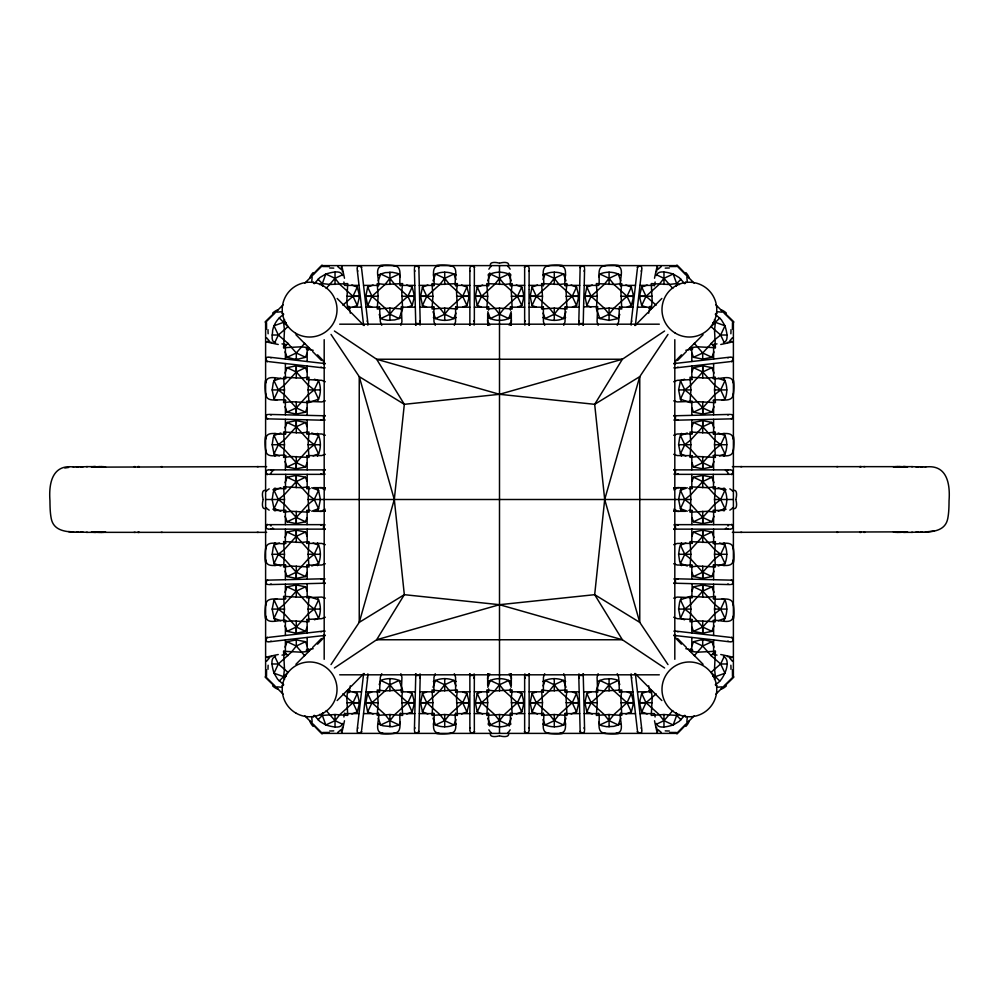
<?xml version="1.0" encoding="UTF-8"?>
<svg xmlns="http://www.w3.org/2000/svg" width="999" height="999" viewBox="0 0 999 999"><rect width="100%" height="100%" fill="white"/><g stroke="black" fill="none" stroke-linecap="round" stroke-linejoin="round"><path stroke-width="1.5" d="M283.067 694.118L265.609 676.66L265.609 322.34L283.067 304.882M284.478 609.078L283.579 621.765L291.383 620.879L308.991 621.765L308.092 609.078L308.991 596.378L301.186 597.277L283.579 596.378L284.478 609.078L272.178 609.078L274.013 599.862L276.748 598.863M284.478 554.283L283.579 566.97L291.383 566.083L308.991 566.97L308.092 554.283L308.991 541.595L301.186 542.482L283.579 541.595L284.478 554.283L272.178 554.283L273.214 547.302L275.025 542.932M284.478 499.5L283.579 512.187L291.383 511.301L308.991 512.187L308.092 499.5L308.991 486.813L301.186 487.699L283.579 486.813L284.478 499.5L272.178 499.5L273.214 492.519L275.025 488.149M284.478 444.717L283.579 457.405L291.383 456.518L308.991 457.405L308.092 444.717L308.991 432.03L301.186 432.917L283.579 432.03L284.478 444.717L272.178 444.717L273.214 437.724L275.025 433.366M284.478 389.922L283.579 402.622L291.383 401.723L308.991 402.622L308.092 389.922L308.991 377.235L301.186 378.122L283.579 377.235L284.478 389.922L272.178 389.922L273.214 382.942L275.025 378.571M282.879 684.015L277.66 679.283L274.013 673.214L278.334 663.985L291.396 652.172L296.291 646.016L296.303 639.872L305.519 641.708L307.005 645.816M319.605 284.578L322.34 283.579L330.145 284.478L347.714 283.579L346.828 301.186L347.714 308.991L349.887 311.164M349.887 687.836L347.714 690.009L346.828 697.814L347.714 715.421L335.027 714.522L322.34 715.421L319.605 714.422M378.122 296.278L377.235 283.579L385.04 284.478L402.622 283.579L401.723 291.383L402.622 308.991L389.922 308.092L377.235 308.991L378.122 296.278L365.821 296.278L367.657 305.519L371.765 307.005M378.122 702.722L377.235 690.009L385.04 690.908L402.622 690.009L401.723 697.814L402.622 715.421L389.922 714.522L377.235 715.421L378.122 702.722L365.821 702.722L367.657 711.95L373.139 713.935M432.904 296.278L432.03 283.579L439.835 284.478L457.405 283.579L456.518 291.383L457.405 308.991L444.717 308.092L432.03 308.991L432.904 296.278L420.604 296.278L422.452 305.519L426.548 307.005M432.904 702.722L432.03 690.009L439.835 690.908L457.405 690.009L456.518 697.814L457.405 715.421L444.717 714.522L432.03 715.421L432.904 702.722L420.604 702.722L422.452 711.95L427.922 713.935M474.288 695.616L474.35 675.998M474.35 323.002L474.35 269.168M474.35 729.832L474.275 695.966M487.699 296.278L486.813 283.579L504.383 284.478L512.187 283.579L511.301 291.383L512.187 308.991L499.5 308.092L486.813 308.991L487.699 296.278L475.399 296.278L477.235 305.519L481.343 307.005M487.699 702.722L486.813 690.009L494.617 690.908L512.187 690.009L511.301 697.814L512.187 715.421L499.5 714.522L486.813 715.421L487.699 702.722L475.399 702.722L477.235 711.95L482.704 713.935M488.611 692.332L488.573 688.835M488.611 285.889L488.598 273.938M499.5 733.241L499.5 727.172M510.427 310.165L510.402 306.768M510.389 713.111L510.402 724.65M524.65 269.168L524.65 323.002M524.65 675.998L524.65 729.832M542.482 296.278L541.595 283.579L559.165 284.478L566.97 283.579L566.083 291.383L566.97 308.991L554.283 308.092L541.595 308.991L542.482 296.278L530.182 296.278L532.017 305.519L536.126 307.005M542.482 702.722L541.595 690.009L549.4 690.908L566.97 690.009L566.083 697.814L566.97 715.421L554.283 714.522L541.595 715.421L542.482 702.722L530.182 702.722L532.017 711.95L537.487 713.935M597.265 296.278L596.378 283.579L613.96 284.478L621.765 283.579L620.879 291.383L621.765 308.991L609.078 308.092L596.378 308.991L597.265 296.278L584.964 296.278L586.813 305.519L590.909 307.005M597.265 702.722L596.378 690.009L604.195 690.908L621.765 690.009L620.879 697.814L621.765 715.421L609.078 714.522L596.378 715.421L597.265 702.722L584.964 702.722L586.813 711.95L592.282 713.935M649.113 311.164L651.286 308.991L652.172 301.186L651.286 283.579L668.855 284.478L676.66 283.579L679.395 284.578M679.395 714.422L676.66 715.421L663.973 714.522L651.286 715.421L652.172 697.814L651.286 690.009L649.113 687.836M690.908 609.078L690.009 621.765L697.814 620.879L715.421 621.765L714.522 609.078L715.421 596.378L707.617 597.277L690.009 596.378L690.908 609.078L678.608 609.078L680.444 618.281L684.54 619.78M690.908 554.283L690.009 566.97L697.814 566.083L715.421 566.97L714.522 554.283L715.421 541.595L707.617 542.482L690.009 541.595L690.908 554.283L678.608 554.283L679.645 561.276L681.455 565.634M690.908 499.5L690.009 512.187L707.617 511.301L715.421 512.187L714.522 499.5L715.421 486.813L707.617 487.699L690.009 486.813L690.908 499.5L308.092 499.5M690.908 444.717L690.009 457.405L697.814 456.518L715.421 457.405L714.522 444.717L715.421 432.03L707.617 432.917L690.009 432.03L690.908 444.717L678.608 444.717L679.645 437.724L681.455 433.366M690.908 389.922L690.009 402.622L697.814 401.723L715.421 402.622L714.522 389.922L715.421 377.235L707.617 378.122L690.009 377.235L690.908 389.922L678.608 389.922L680.444 380.719L684.54 379.22M691.995 353.184L693.481 357.292L702.697 359.128L702.709 352.984L714.522 339.91L720.666 335.015L724.987 325.786L721.34 319.717L716.121 314.985M715.933 304.882L733.391 322.34L733.391 676.66L715.933 694.118M296.278 456.518L296.278 468.818L287.05 466.983L285.065 461.513M296.278 432.904L296.278 420.604L305.519 422.452L307.005 426.548M296.278 401.735L296.278 414.036L287.05 412.187L285.065 406.718M296.278 378.122L296.278 365.821L305.519 367.657L307.005 371.765M296.278 597.265L296.278 584.964L305.519 586.813L307.005 590.909M296.278 566.096L296.278 578.396L287.05 576.548L285.065 571.078M296.278 542.482L296.278 530.182L305.519 532.017L307.005 536.126M296.278 511.301L296.278 523.601L287.05 521.765L285.065 516.296M296.278 487.699L296.278 475.399L305.519 477.235L307.005 481.343M296.278 620.879L296.278 633.179L287.05 631.343L285.065 625.861M381.768 673.701L380.332 677.285L379.52 692.232M433.803 713.111C435.726 718.693 429.37 732.729 439.048 733.141M433.853 692.332L433.978 677.285L435.252 673.701M455.581 713.111C453.646 718.568 459.927 732.729 450.237 733.141M455.631 692.232L455.569 677.285L454.308 673.701M543.419 285.889C545.317 280.207 539.123 266.296 548.763 265.859M543.369 306.668L543.431 321.715L544.692 325.299M565.159 306.768L565.022 321.715L563.748 325.299M565.197 285.889C563.211 280.582 569.705 266.209 559.952 265.859M617.232 325.299L618.668 321.715L619.48 306.768M702.722 487.699L702.722 475.399L711.95 477.235L713.935 482.704M702.722 456.518L702.722 468.818L693.481 466.983L691.995 462.874M702.722 432.904L702.722 420.604L711.95 422.452L713.935 427.922M702.722 401.735L702.722 414.036L693.481 412.187L691.995 408.091M702.722 378.122L702.722 365.821L711.95 367.657L713.935 373.139M702.722 597.265L702.722 584.964L711.95 586.813L713.935 592.282M702.722 566.096L702.722 578.396L693.481 576.548L691.995 572.452M702.722 542.482L702.722 530.182L711.95 532.017L713.935 537.487M702.722 511.301L702.722 523.601L693.481 521.765L691.995 517.657M702.722 620.879L702.722 633.179L693.481 631.343L691.995 627.235M414.41 729.832L415.746 675.998M420.217 675.998L418.893 729.832M578.783 323.002L580.107 269.168M584.59 269.168L584.215 285.389L598.651 285.389C600.724 279.708 595.416 266.159 604.919 265.859M488.586 682.404L488.598 680.756M510.402 318.244L510.414 316.596M619.492 307.18L632.941 307.18M394.081 733.141C403.658 732.754 398.301 718.993 400.337 713.199M469.867 269.168L469.867 323.002M469.867 675.998L469.867 729.832M529.133 323.002L529.07 303.384M529.133 729.832L529.133 675.998M584.215 285.427L583.678 303.034M583.678 306.818L597.677 306.668M435.252 325.299L433.978 321.715L433.853 306.668M450.237 265.859C459.977 266.196 453.534 280.582 455.581 285.889M548.763 733.141C539.06 732.791 545.442 718.618 543.419 713.111M565.159 692.232L565.022 677.285L563.748 673.701M488.598 725.062L488.611 713.111M510.402 273.938L510.389 285.889M488.573 310.165L488.611 306.668M510.402 692.232L510.427 688.835M455.669 691.87L469.842 691.82M357.105 730.706C356.318 733.716 361.875 733.503 361.538 730.706M529.07 289.186L529.133 269.168M641.895 268.294C642.095 265.185 637.762 265.422 637.462 268.294M367.919 675.112L367.844 673.85M631.081 323.888L631.156 325.15M529.045 289.897L529.058 303.034M583.254 323.002L583.678 303.384M378.534 713.111C380.169 718.718 373.201 732.629 382.879 733.141M401.336 692.232L401.935 677.285L400.849 673.701M597.614 307.13L597.065 321.715L598.151 325.299M620.466 285.889C619.043 280.244 625.699 266.483 616.121 265.859M275.562 342.52C270.18 342.207 272.727 333.903 272.64 330.307C273.876 324.113 277.635 318.506 282.879 314.985M286.189 676.373L283.591 676.673L274.013 673.214C272.789 668.743 269.28 657.916 275.562 656.48M314.46 379.22L318.556 380.719C321.291 387.275 320.904 395.017 317.545 401.273M317.545 433.366C321.303 440.322 321.303 449.1 317.545 456.068M317.545 542.932C321.303 549.9 321.303 558.678 317.545 565.634M317.545 597.727C320.904 603.983 321.291 611.725 318.556 618.281L314.46 619.78M400.337 285.801C398.251 280.032 403.683 266.221 394.081 265.859M414.423 268.294C413.823 265.359 419.33 265.409 418.831 268.294M420.204 323.888L420.017 325.15M578.796 675.112L578.983 673.85M584.577 730.706C584.602 733.753 580.232 733.641 580.169 730.706M598.663 713.199C600.811 718.893 595.304 732.791 604.919 733.141M678.608 554.283L679.645 547.302L681.455 542.932M678.608 609.078L679.645 602.085L681.455 597.727M712.811 322.627L715.409 322.327L724.987 325.786C726.223 330.269 729.707 341.059 723.438 342.52M723.975 378.571C727.334 384.84 727.722 392.57 724.987 399.138L722.252 400.137M723.975 433.366C727.734 440.322 727.734 449.1 723.975 456.068M723.975 488.149C727.734 495.117 727.734 503.883 723.975 510.851M723.975 542.932C727.734 549.9 727.734 558.678 723.975 565.634M722.252 598.863L724.987 599.862C727.722 606.43 727.334 614.16 723.975 620.429M723.438 656.48C732.354 660.189 723.513 680.769 716.121 684.015M379.52 306.768L380.332 321.715L381.768 325.299M619.48 692.232L618.668 677.285L617.232 673.701M474.313 323.888L474.1 325.15M474.313 730.706C474.225 733.716 470.054 733.703 469.905 730.706M524.687 268.294C524.138 265.384 529.645 265.384 529.095 268.294M524.687 675.112L524.9 673.85M469.905 268.294C469.355 265.384 474.862 265.384 474.313 268.294M469.905 675.112L470.117 673.85M529.095 323.888L528.883 325.15M529.095 730.706C528.933 733.716 524.775 733.703 524.687 730.706M401.386 691.87L415.322 691.82M265.859 548.763C266.446 539.248 279.932 545.079 285.889 543.419M265.859 604.919C266.246 595.329 280.032 600.749 285.801 598.663M733.141 394.081C732.791 403.683 718.768 398.289 713.199 400.337M733.141 450.237C732.579 459.777 718.843 453.908 713.111 455.581M265.859 382.879C266.433 373.264 280.12 380.02 285.889 378.534M265.859 439.048C266.271 429.383 280.269 435.676 285.889 433.803M733.141 559.952C732.791 569.692 718.418 563.186 713.111 565.197M733.141 616.121C732.492 625.661 718.843 619.155 713.111 620.466M344.618 713.199L343.868 716.995M654.382 285.801L655.132 282.005M357.167 729.832L363.349 675.998M367.857 675.998L361.675 729.832M631.143 323.002L637.325 269.168M641.833 269.168L635.651 323.002M415.796 675.112L416.046 673.85M418.831 730.706C418.831 733.641 414.373 733.741 414.423 730.706M580.169 268.294C579.67 265.409 585.177 265.359 584.577 268.294M583.204 323.888L582.954 325.15M307.992 350.449L308.978 347.714L301.186 346.828L283.591 347.727L284.478 330.132L283.591 322.327L284.578 319.593M342.52 723.438C341.146 729.732 330.319 726.211 325.811 724.987L322.34 715.421L322.627 712.811M676.373 286.189L676.66 283.579L673.189 274.013C668.731 272.789 657.904 269.28 656.48 275.562M691.008 648.551L690.022 651.286L697.814 652.172L715.409 651.273L714.522 668.868L715.409 676.673L714.422 679.407M488.861 269.168L490.671 266.483M510.139 323.002L509.178 325.174M488.861 675.998L489.822 673.826M510.139 729.832L508.329 732.517M363.486 675.112L363.848 673.85M635.514 323.888L635.152 325.15M350.299 685.826L348.776 692.806M648.701 313.174L650.224 306.193M367.844 325.15L367.919 323.888M631.156 673.85L631.081 675.112M349.051 691.87L361.501 691.82M266.558 661.276L269.181 658.204M732.442 337.724L729.819 340.796M311.8 717.819L312.125 721.827M687.2 281.181L686.875 277.173M353.184 307.005L357.292 305.519L359.016 298.664L359.016 293.906L357.292 287.05L351.823 285.065M373.139 285.065L367.657 287.05L365.821 296.278L371.978 296.291L385.04 308.092L389.922 314.235L399.138 318.556L401.273 317.545M408.091 307.005L412.187 305.519L413.911 298.664L413.911 293.906L412.187 287.05L406.718 285.065M427.922 285.065L422.452 287.05L420.604 296.278L426.76 296.291L439.835 308.092L444.717 314.235L453.921 318.556L456.068 317.545M462.874 307.005L466.983 305.519L468.706 298.664L468.706 293.906L466.983 287.05L461.513 285.065M482.704 285.065L477.235 287.05L475.399 296.278L481.543 296.291L494.617 308.092L499.5 314.235L508.716 318.556L510.851 317.545M351.823 713.935L357.292 711.95L359.016 705.094L359.016 700.336L357.292 693.481L353.184 691.995M371.765 691.995L367.657 693.481L365.821 702.722L371.978 702.722L385.04 714.522L389.922 720.666L399.138 724.987L400.137 722.252M517.657 307.005L521.765 305.519L523.488 298.664L523.488 293.906L521.765 287.05L516.296 285.065M537.487 285.065L532.017 287.05L530.182 296.278L536.326 296.291L549.4 308.092L554.283 314.235L563.498 318.556L565.634 317.545M406.718 713.935L412.187 711.95L413.911 705.094L413.911 700.336L412.187 693.481L408.091 691.995M426.548 691.995L422.452 693.481L420.604 702.722L426.76 702.722L439.835 714.522L444.717 720.666L453.921 724.987L456.068 723.975M572.452 307.005L576.548 305.519L578.271 298.664L578.271 293.906L576.548 287.05L571.078 285.065M592.282 285.065L586.813 287.05L584.964 296.278L591.121 296.291L604.195 308.092L609.078 314.235L618.281 318.556L619.78 314.46M461.513 713.935L466.983 711.95L468.706 705.094L468.706 700.336L466.983 693.481L462.874 691.995M481.343 691.995L477.235 693.481L475.399 702.722L481.543 702.722L494.617 714.522L499.5 720.666L508.716 724.987L510.851 723.975M627.235 307.005L631.343 305.519L633.066 298.664L633.066 293.906L631.343 287.05L625.861 285.065M647.177 285.065L641.708 287.05L639.984 293.906L639.984 298.664L641.708 305.519L645.816 307.005M516.296 713.935L521.765 711.95L523.488 705.094L523.488 700.336L521.765 693.481L517.657 691.995M536.126 691.995L532.017 693.481L530.182 702.722L536.326 702.722L549.4 714.522L554.283 720.666L563.498 724.987L565.634 723.975M571.078 713.935L576.548 711.95L578.271 705.094L578.271 700.336L576.548 693.481L572.452 691.995M590.909 691.995L586.813 693.481L584.964 702.722L591.121 702.722L604.195 714.522L609.078 720.666L618.281 724.987L620.429 723.975M625.861 713.935L631.343 711.95L633.066 705.094L633.066 700.336L631.343 693.481L627.235 691.995M645.816 691.995L641.708 693.481L639.984 700.336L639.984 705.094L641.708 711.95L647.177 713.935M285.065 373.139L287.05 367.657L296.278 365.821L296.291 371.978L308.092 385.04L314.235 389.922L318.556 399.138L310.352 402.122M285.09 351.835L287.075 357.305L293.931 359.016L298.664 359.016L305.519 357.292L307.005 353.184M285.065 427.922L287.05 422.452L296.278 420.604L296.291 426.76L308.092 439.835L314.235 444.717L318.556 453.921L313.087 455.919M280.844 378.234L274.013 380.719L278.334 389.922L284.478 394.805L296.278 407.879L296.278 414.036L305.519 412.187L307.005 408.091M285.065 482.704L287.05 477.235L296.278 475.399L296.291 481.543L308.092 494.617L314.235 499.5L318.556 508.716L317.545 510.851M280.844 433.017L274.013 435.502L278.334 444.717L284.478 449.6L296.278 462.674L296.278 468.818L305.519 466.983L307.005 462.874M285.065 537.487L287.05 532.017L296.278 530.182L296.291 536.326L308.092 549.4L314.235 554.283L318.556 563.498L311.725 565.983M280.844 487.799L274.013 490.284L278.334 499.5L284.478 504.383L296.278 517.457L296.278 523.601L305.519 521.765L307.005 517.657M285.065 592.282L287.05 586.813L296.278 584.964L296.291 591.121L308.092 604.195L314.235 609.078L318.556 618.281M279.483 543.081L274.013 545.079L278.334 554.283L284.478 559.165L296.278 572.24L296.278 578.396L305.519 576.548L307.005 572.452M274.013 599.862L278.334 609.078L284.478 613.96L296.278 627.022L296.278 633.179L305.519 631.343L307.005 627.235M691.995 371.765L693.481 367.657L702.722 365.821L702.722 371.978L714.522 385.04L720.666 389.922L724.987 399.138M691.995 426.548L693.481 422.452L702.722 420.604L702.722 426.76L714.522 439.835L720.666 444.717L724.987 453.921L719.517 455.919M680.444 380.719L684.765 389.922L690.908 394.805L702.709 407.879L702.722 414.036L711.95 412.187L713.935 406.718M691.995 481.343L693.481 477.235L702.722 475.399L702.722 481.543L714.522 494.617L720.666 499.5L724.987 508.716L718.156 511.201M687.275 433.017L680.444 435.502L684.765 444.717L690.908 449.6L702.709 462.674L702.722 468.818L711.95 466.983L713.935 461.513M691.995 536.126L693.481 532.017L702.722 530.182L702.722 536.326L714.522 549.4L720.666 554.283L724.987 563.498L718.156 565.983M681.455 488.149L680.444 490.284L684.765 499.5L690.908 504.383L702.709 517.457L702.722 523.601L711.95 521.765L713.935 516.296M691.995 590.909L693.481 586.813L702.722 584.964L702.722 591.121L714.522 604.195L720.666 609.078L724.987 618.281L718.156 620.766M685.913 543.081L680.444 545.079L684.765 554.283L690.908 559.165L702.709 572.24L702.722 578.396L711.95 576.548L713.935 571.078M691.995 645.816L693.481 641.708L700.336 639.984L705.069 639.984L711.925 641.695L713.91 647.165M688.648 596.878L680.444 599.862L684.765 609.078L690.908 613.96L702.709 627.022L702.722 633.179L711.95 631.343L713.935 625.861M322.627 286.189L322.34 283.579L325.811 274.013C330.269 272.789 341.096 269.28 342.52 275.562M378.234 280.844L380.719 274.013L385.239 272.64L392.282 272.29L396.915 273.214L399.138 274.013L400.137 276.748M402.122 310.352L399.138 318.556L394.617 319.93L387.575 320.279L382.942 319.355L380.719 318.556L379.22 314.46M285.09 647.165L287.075 641.695L296.303 639.872M433.017 280.844L435.502 274.013C442.07 271.278 449.8 271.666 456.068 275.025M455.919 313.087L453.921 318.556C447.365 321.291 439.622 320.904 433.366 317.545M487.799 280.844L490.284 274.013C496.853 271.278 504.582 271.666 510.851 275.025M511.201 311.725L508.716 318.556C502.147 321.291 494.418 320.904 488.149 317.545M379.22 684.54L380.719 680.444C387.275 677.709 395.017 678.096 401.273 681.455M543.081 279.483L545.079 274.013C551.635 271.278 559.378 271.666 565.634 275.025M565.983 311.725L563.498 318.556C556.93 321.291 549.2 320.904 542.932 317.545M433.017 687.275L435.502 680.444C442.07 677.709 449.8 678.096 456.068 681.455M598.863 276.748L599.862 274.013C606.43 271.278 614.16 271.666 620.429 275.025M455.919 719.517L453.921 724.987C447.365 727.722 439.622 727.334 433.366 723.975M487.799 687.275L490.284 680.444C496.853 677.709 504.582 678.096 510.851 681.455M511.201 718.156L508.716 724.987C502.147 727.722 494.418 727.334 488.149 723.975M543.081 685.913L545.079 680.444C551.635 677.709 559.378 678.096 565.634 681.455M565.983 718.156L563.498 724.987C556.93 727.722 549.2 727.334 542.932 723.975M702.697 359.128L711.925 357.305L713.91 351.835M596.878 688.648L599.862 680.444L604.383 679.07L611.425 678.721L616.058 679.645L618.281 680.444L619.78 684.54M620.766 718.156L618.281 724.987L613.761 726.36L606.718 726.71L602.085 725.786L599.862 724.987L598.863 722.252M676.373 712.811L676.66 715.421L673.189 724.987C668.706 726.223 657.929 729.695 656.48 723.438M304.882 715.933L322.34 733.391L322.59 732.791M676.41 266.209L676.66 265.622L694.118 283.067M342.869 305.132L352.984 296.291L357.292 287.05M367.657 305.519L371.978 296.291L385.04 284.478L389.922 278.334L399.138 274.013M380.719 318.556L389.922 314.235L394.805 308.092L407.879 296.291L412.187 287.05M422.452 305.519L426.76 296.291L439.835 284.478L444.717 278.334L453.921 274.013L455.919 279.483M433.017 311.725L435.502 318.556L444.717 314.235L449.6 308.092L462.674 296.291L466.983 287.05M477.235 305.519L481.543 296.291L494.617 284.478L499.5 278.334L508.716 274.013L511.201 280.844M487.799 311.725L490.284 318.556L499.5 314.235L504.383 308.092L517.457 296.291L521.765 287.05M532.017 305.519L536.326 296.291L549.4 284.478L554.283 278.334L563.498 274.013L565.983 280.844M314.985 716.121L319.742 721.353L325.811 724.987L335.027 720.666L339.91 714.522L352.984 702.722L357.292 693.481M367.657 711.95L371.978 702.722L385.04 690.908L389.922 684.765L399.138 680.444L402.122 688.648M543.081 313.087L545.079 318.556L554.283 314.235L559.165 308.092L572.24 296.291L576.548 287.05M586.813 305.519L591.121 296.291L604.195 284.478L609.078 278.334L618.281 274.013L620.766 280.844M378.571 723.975L380.719 724.987L389.922 720.666L394.805 714.522L407.879 702.722L412.187 693.481M422.452 711.95L426.76 702.722L439.835 690.908L444.717 684.765L453.921 680.444L455.919 685.913M597.727 317.545L599.862 318.556L609.078 314.235L613.96 308.092L627.022 296.291L631.343 287.05M641.708 305.519L646.016 296.291L659.09 284.478L663.973 278.334L673.189 274.013L679.258 277.647L684.015 282.879M433.017 718.156L435.502 724.987L444.717 720.666L449.6 714.522L462.674 702.722L466.983 693.481M477.235 711.95L481.543 702.722L494.617 690.908L499.5 684.765L508.716 680.444L511.201 687.275M487.799 718.156L490.284 724.987L499.5 720.666L504.383 714.522L517.457 702.722L521.765 693.481M532.017 711.95L536.326 702.722L549.4 690.908L554.283 684.765L563.498 680.444L565.983 687.275M543.081 719.517L545.079 724.987L554.283 720.666L559.165 714.522L572.24 702.722L576.548 693.481M586.813 711.95L591.121 702.722L604.195 690.908L609.078 684.765L618.281 680.444M599.862 724.987L609.078 720.666L613.96 714.522L627.022 702.722L631.343 693.481M641.708 711.95L646.016 702.722L656.131 693.868M274.625 342.919L278.334 335.015L287.937 326.673L279.233 317.982M276.748 400.137L274.013 399.138L278.334 389.922L284.478 385.04L296.278 371.978L305.519 367.657M266.483 490.671L269.168 488.861M318.556 380.719L314.235 389.922L308.092 394.805L296.291 407.879L287.05 412.187M680.444 618.281L684.765 609.078L690.908 604.195L702.709 591.121L711.95 586.813M732.517 508.329L729.832 510.139M724.987 599.862L720.666 609.078L714.522 613.96L702.722 627.022L693.481 631.343M719.767 681.018L711.063 672.327L720.666 663.985L724.375 656.081M340.796 729.819L337.724 732.442M658.204 269.181L661.276 266.558M728.621 524.887L727.984 526.048M312.125 277.173L311.8 281.181M686.875 721.827L687.2 717.819M331.019 664.585L359.24 622.365L394.305 499.5L404.32 404.32L376.635 359.24L334.415 331.019M667.981 334.415L639.76 376.635L604.695 499.5L594.68 594.68L622.365 639.76L664.585 667.981M314.985 282.879L319.742 277.647L325.811 274.013L335.027 278.334L339.91 284.478L352.984 296.278L357.292 305.519M684.015 716.121L679.258 721.353L673.189 724.987L663.973 720.666L659.09 714.522L646.016 702.722L641.708 693.481M287.075 357.305L296.291 352.984L304.633 343.369L311.151 349.9M305.519 422.452L296.291 426.76L284.478 439.835L278.334 444.717L274.013 453.921L275.025 456.068M287.05 466.983L296.278 462.674L308.092 449.6L314.235 444.717L318.556 435.502L311.725 433.017M305.519 477.235L296.291 481.543L284.478 494.617L278.334 499.5L274.013 508.716L275.025 510.851M287.05 521.765L296.278 517.457L308.092 504.383L314.235 499.5L318.556 490.284L317.545 488.149M305.519 532.017L296.291 536.326L284.478 549.4L278.334 554.283L274.013 563.498L275.025 565.634M287.05 576.548L296.278 572.24L308.092 559.165L314.235 554.283L318.556 545.079L313.087 543.081M305.519 586.813L296.291 591.121L284.478 604.195L278.334 609.078L274.013 618.281L275.025 620.429M287.05 631.343L296.278 627.022L308.092 613.96L314.235 609.078L318.556 599.862L310.352 596.878M711.95 367.657L702.722 371.978L690.908 385.04L684.765 389.922L680.444 399.138L681.455 401.273M693.481 412.187L702.709 407.879L714.522 394.805L720.666 389.922L724.987 380.719L718.156 378.234M711.95 422.452L702.722 426.76L690.908 439.835L684.765 444.717L680.444 453.921L681.455 456.068M693.481 466.983L702.709 462.674L714.522 449.6L720.666 444.717L724.987 435.502L718.156 433.017M711.95 477.235L702.722 481.543L690.908 494.617L684.765 499.5L680.444 508.716L681.455 510.851M693.481 521.765L702.709 517.457L714.522 504.383L720.666 499.5L724.987 490.284L718.156 487.799M711.95 532.017L702.722 536.326L690.908 549.4L684.765 554.283L680.444 563.498L687.275 565.983M693.481 576.548L702.709 572.24L714.522 559.165L720.666 554.283L724.987 545.079L719.517 543.081M711.925 641.695L702.709 646.016L694.367 655.631L687.849 649.1M325.299 617.232L321.715 618.668L306.768 619.48M673.701 381.768L677.285 380.332L692.232 379.52M325.299 563.748L321.715 565.022L306.768 565.159M673.701 435.252L677.285 433.978L692.332 433.853M325.299 454.308L321.715 455.569L306.768 455.631M673.701 544.692L677.285 543.431L692.332 543.369M323.688 637.799L317.557 644.168M675.312 361.201L681.443 354.832M635.039 325.562L647.939 312.487M363.961 673.438L351.061 686.513M321.403 638.573L312.587 647.502M677.597 360.427L686.413 351.498M651.91 308.491L661.85 298.464M347.09 690.509L337.15 700.536M325.299 400.849L321.715 401.935L306.768 401.336M304.857 655.294L295.904 664.31M703.096 334.69L694.143 343.706M673.701 598.151L677.285 597.065L692.332 597.677M304.882 283.067L322.34 265.609L676.66 265.609M326.186 288.424L335.027 278.334L342.919 274.625M283.604 347.714L287.937 343.369L278.334 335.015L274.013 325.786L283.591 322.327L286.189 322.627M279.233 681.018L287.937 672.327L278.334 663.985L274.625 656.081M311.151 649.1L304.633 655.631L296.291 646.016L287.075 641.695M676.66 283.579L681.006 279.233M317.994 719.767L322.34 715.421M687.849 349.9L694.367 343.369L702.709 352.984L711.925 357.305M719.767 317.982L711.063 326.673L720.666 335.015L724.375 342.919M712.811 676.373L715.409 676.673L724.987 673.214L720.666 663.985L711.063 655.631L715.396 651.286M672.814 710.576L663.973 720.666L656.081 724.375M322.34 733.391L676.66 733.391L694.118 715.933M400.849 325.299L401.935 321.715L401.336 306.768M598.151 673.701L597.065 677.285L597.677 692.332M325.174 509.178L323.002 510.139M673.826 489.822L675.998 488.861M454.308 325.299L455.569 321.715L455.631 306.768M544.692 673.701L543.431 677.285L543.369 692.332M726.46 527.947L725.411 528.821M664.585 331.019L622.365 359.24L499.5 394.305L404.32 404.32L359.24 376.635L331.019 334.415M334.415 667.981L376.635 639.76L499.5 604.695L594.68 594.68L639.76 622.365L667.981 664.585M277.173 312.125L281.181 311.8M721.827 686.875L717.819 687.2M378.571 275.025L380.719 274.013L389.922 278.334L394.805 284.478L407.879 296.278L412.187 305.519M433.366 275.025L435.502 274.013L444.717 278.334L449.6 284.478L462.674 296.278L466.983 305.519M488.149 275.025L490.284 274.013L499.5 278.334L504.383 284.478L517.457 296.278L521.765 305.519M542.932 275.025L545.079 274.013L554.283 278.334L559.165 284.478L572.24 296.278L576.548 305.519M433.366 681.455L435.502 680.444L444.717 684.765L449.6 690.908L462.674 702.709L466.983 711.95M488.149 681.455L490.284 680.444L499.5 684.765L504.383 690.908L517.457 702.709L521.765 711.95M542.932 681.455L545.079 680.444L554.283 684.765L559.165 690.908L572.24 702.709L576.548 711.95M597.727 681.455L599.862 680.444L609.078 684.765L613.96 690.908L627.022 702.709L631.343 711.95M693.481 357.292L702.709 352.984M296.291 646.016L305.519 641.708M673.85 363.848L675.112 363.486M325.15 635.152L323.888 635.514M311.725 511.201L318.556 508.716L320.392 499.5L318.556 490.284L311.725 487.799M673.85 416.046L675.112 415.796M325.15 582.954L323.888 583.204M687.275 487.799L680.444 490.284L678.608 499.5L680.444 508.716L687.275 511.201M347.714 308.991L350.449 307.992M648.551 691.008L651.286 690.009M618.281 318.556L609.078 320.392L599.862 318.556L596.878 310.352M399.138 724.987L392.282 726.71L382.942 725.786L380.719 724.987L378.234 718.156M717.819 311.8L721.827 312.125M281.181 687.2L277.173 686.875M325.15 528.883L323.888 529.095M673.85 470.117L675.112 469.905M325.15 474.1L323.888 474.313M673.85 524.9L675.112 524.687M692.806 348.776L685.826 350.299M306.193 650.224L313.174 648.701M325.15 420.017L323.888 420.204M673.85 578.983L675.112 578.796M73.676 467.02C51.686 463.998 48.726 484.415 49.95 500.649C50.012 506.643 50.087 512.687 51.249 518.593C54.433 534.927 75.1 531.53 87.437 532.342M691.82 349.063L691.82 361.501M911.563 532.342C923.9 531.543 944.567 534.94 947.751 518.593C948.913 512.687 948.988 506.643 949.05 500.649C950.261 484.415 947.327 464.011 925.324 467.02M325.15 367.844L323.888 367.919M673.85 631.156L675.112 631.081M713.199 344.618L716.995 343.868M282.005 655.132L285.801 654.382M91.458 467.145L266.633 466.658M732.367 532.342L907.542 531.855M730.706 361.538C733.566 361.451 733.741 356.506 730.706 357.105M268.294 637.462C265.472 637.424 265.222 642.232 268.294 641.895M289.897 639.36L323.002 635.651M713.111 378.534C718.718 380.169 732.629 373.201 733.141 382.879M692.232 401.336L677.285 401.935L673.701 400.849M306.668 597.677L321.715 597.065L325.299 598.151M285.889 620.466C280.344 618.98 266.446 625.724 265.859 616.121M289.186 639.472L269.168 641.833M64.785 467.994L68.631 467.445M934.215 531.006L925.324 531.98M675.998 363.349L729.832 357.167M729.832 361.675L675.998 367.857M269.168 637.325L323.002 631.143M713.111 433.803C718.693 435.726 732.729 429.37 733.141 439.048M692.232 455.631L677.285 455.569L673.701 454.308M306.668 543.369L321.715 543.431L325.299 544.692M285.889 565.197C280.607 563.161 266.196 569.705 265.859 559.952M306.668 488.611L310.165 488.573M285.889 510.389L273.938 510.402M713.111 488.611L725.062 488.598M692.232 510.402L688.835 510.427M306.668 433.853L321.715 433.978L325.299 435.252M692.232 565.159L677.285 565.022L673.701 563.748M285.889 455.581C280.607 453.521 266.196 459.99 265.859 450.237M713.111 543.419C718.618 545.442 732.791 539.06 733.141 548.763M730.706 418.831C733.628 419.006 733.666 414.023 730.706 414.423M268.294 580.169C265.397 579.907 265.297 584.765 268.294 584.577M382.879 265.859C373.376 266.571 379.795 279.87 378.534 285.889M439.048 265.859C429.408 266.308 435.614 280.17 433.803 285.889M559.952 733.141C569.592 732.679 563.374 718.643 565.197 713.111M616.121 733.141C625.874 732.717 618.731 718.393 620.466 713.111M691.82 401.386L691.82 415.322M900.461 466.983L907.542 467.145M91.458 531.855L98.539 532.017M268.294 469.905C265.359 469.617 265.334 474.413 268.294 474.313M730.706 529.095C733.691 529.095 733.641 524.413 730.706 524.687M730.706 474.313C733.678 474.4 733.641 469.605 730.706 469.905M268.294 524.687C265.347 524.425 265.322 529.108 268.294 529.095M73.327 467.02L87.437 466.658M306.768 379.52L321.715 380.332L325.299 381.768M285.801 400.337C280.332 398.176 266.184 403.733 265.859 394.081M713.199 598.663C718.93 600.786 732.779 595.304 733.141 604.919M692.232 619.48L677.285 618.668L673.701 617.232M268.294 414.423C265.322 414.048 265.372 418.943 268.294 418.831M730.706 584.577C733.703 584.752 733.603 579.895 730.706 580.169M675.998 415.746L729.832 414.41M729.832 418.893L675.998 420.217M269.168 580.107L323.002 578.783M323.002 583.254L285.427 584.215M675.112 367.919L673.85 367.844M323.888 631.081L325.15 631.156M899.824 466.745L893.406 467.02M99.176 532.255L105.594 531.98M691.82 455.669L691.82 469.842M691.82 510.427L691.895 524.625M691.82 565.184L691.82 579.145M99.925 532.305L101.935 532.255M99.001 532.305L101.024 532.255M269.168 469.867L323.002 469.867M323.002 474.35L269.168 474.35M675.998 469.867L729.832 469.867M729.832 474.35L675.998 474.35M269.168 524.65L323.002 524.65M323.002 529.133L269.168 529.133M675.998 524.65L729.832 524.65M729.832 529.133L692.307 529.158M307.13 619.492L307.18 632.941M897.189 466.695L901.285 466.658M97.715 532.342L101.811 532.305M93.244 466.658L95.629 466.633M95.829 466.633L86.438 466.658M895.404 466.658L898.064 466.633M100.936 532.367L103.596 532.342M903.171 532.367L905.756 532.342M273.938 488.598L285.889 488.611M680.756 488.598L682.404 488.586M318.244 510.402L316.596 510.414M724.65 510.402L713.111 510.389M138.249 466.633L139.373 466.633M134.053 466.633L135.24 466.633M740.671 466.633L741.845 466.633M836.7 466.633L837.861 466.633M860.102 466.633L861.275 466.633M137.725 532.367L138.898 532.367M161.139 532.367L162.3 532.367M257.155 532.367L258.329 532.367M859.627 532.367L860.751 532.367M863.76 532.367L864.947 532.367M269.168 584.59L285.389 584.215L285.389 598.651M352.984 296.291L359.128 296.278L346.828 296.278M407.879 296.291L414.036 296.278L401.735 296.278M462.674 296.291L468.818 296.278L456.518 296.278M517.457 296.291L523.601 296.278L511.301 296.278M572.24 296.291L578.396 296.278L566.096 296.278M599.862 274.013L609.078 278.334L613.96 284.478L627.022 296.278L633.179 296.278L620.879 296.278M656.131 305.132L646.016 296.291L639.872 296.278L652.172 296.278M342.869 693.868L352.984 702.709L359.128 702.722L346.828 702.722M380.719 680.444L389.922 684.765L394.805 690.908L407.879 702.709L414.036 702.722L401.735 702.722M462.674 702.722L468.818 702.722L456.518 702.722M517.457 702.722L523.601 702.722L511.301 702.722M572.24 702.722L578.396 702.722L566.096 702.722M627.022 702.722L633.179 702.722L620.879 702.722M646.016 702.709L639.872 702.722L652.172 702.722M343.868 282.005L344.568 285.389L359.003 285.389M361.675 269.168L363.561 285.389L378.471 285.389M400.349 285.389L414.785 285.389M419.318 285.389L433.766 285.389M455.619 285.389L469.842 285.389M488.573 285.389L474.375 285.751M510.427 285.389L524.637 285.389M529.158 285.389L543.381 285.389M565.234 285.389L579.682 285.389M620.529 285.389L635.439 285.389M639.997 285.389L654.432 285.389M348.776 306.193L349.051 307.13L361.501 307.18M363.561 285.389L366.059 307.18L379.508 307.18M401.386 307.18L415.322 307.18L415.746 323.002M419.855 307.18L433.816 307.18M455.669 307.18L469.842 307.18M474.363 307.18L488.573 307.18M510.427 307.18L524.637 307.18M529.158 307.18L543.331 307.18M565.184 307.18L579.145 307.18M637.499 307.18L649.937 307.18M416.084 323.551L420.179 323.551M578.821 323.551L582.917 323.551M339.697 324.188L659.303 324.188M272.178 335.015L278.334 335.015M720.666 335.015L726.822 335.015M308.092 389.922L320.392 389.922M714.522 389.922L726.822 389.922M308.092 444.717L320.392 444.717M714.522 444.717L726.822 444.717M732.367 466.658L904.944 466.658M912.562 466.658L903.171 466.633M76.361 466.858L78.621 466.858M80.27 466.745L83.217 466.745M915.783 466.745L918.73 466.745M920.379 466.858L922.639 466.858M105.594 467.02L99.176 466.745M285.751 474.375L285.389 488.573M713.249 474.375L713.611 488.573M688.835 488.573L692.332 488.611M265.622 499.5L271.828 499.5M714.522 499.5L726.822 499.5M727.172 499.5L733.378 499.5M310.165 510.427L306.768 510.402M692.182 529.158L675.998 529.133M68.519 531.555L73.676 531.98M893.406 531.98L899.824 532.255M76.361 532.142L78.621 532.142M920.379 532.142L922.639 532.142M80.27 532.255L83.217 532.255M86.438 532.342L93.419 532.342M94.056 532.342L266.633 532.342M905.581 532.342L912.562 532.342M915.783 532.255L918.73 532.255M308.092 554.283L320.392 554.283M714.522 554.283L726.822 554.283M308.092 609.078L320.392 609.078M714.522 609.078L726.822 609.078M272.178 663.985L278.334 663.985M720.666 663.985L726.822 663.985M339.697 674.812L659.303 674.812M415.559 675.449L419.98 675.449M470.042 675.449L474.463 675.449M524.537 675.449L528.958 675.449M579.02 675.449L583.441 675.449M366.059 691.82L379.508 691.82M419.855 691.82L433.816 691.82M474.363 691.82L488.573 691.82M510.427 691.82L524.637 691.82M529.158 691.82L543.331 691.82M565.184 691.82L579.145 691.82M583.254 675.998L583.678 691.82L597.614 691.82M619.492 691.87L632.941 691.82L637.325 729.832M637.499 691.82L649.937 691.82L650.224 692.806M344.568 713.611L359.003 713.611M363.561 713.611L378.471 713.611M400.349 713.611L414.785 713.611M419.318 713.611L433.766 713.611M455.619 713.611L469.842 713.611M474.363 713.611L488.573 713.611M510.427 713.611L524.637 713.611M529.158 713.611L543.381 713.611M565.234 713.611L579.682 713.611M584.215 713.611L598.651 713.611M620.529 713.611L635.439 713.611M639.997 713.611L654.432 713.611L655.132 716.995M307.068 524.625L307.18 510.427M269.168 414.41L323.002 415.746M323.002 420.217L269.168 418.893M859.627 466.633L860.751 466.633M863.76 466.633L864.947 466.633M257.155 466.633L258.329 466.633M161.139 466.633L162.3 466.633M137.725 466.633L138.898 466.633M836.7 532.367L837.861 532.367M860.102 532.367L861.275 532.367M740.671 532.367L741.845 532.367M134.053 532.367L135.24 532.367M138.249 532.367L139.373 532.367M675.998 578.783L729.832 580.107M729.832 584.59L713.611 584.215L713.611 598.651M316.596 488.586L318.244 488.598M682.404 510.414L680.756 510.402M903.371 466.633L905.756 466.658M100.936 466.633L103.596 466.658M895.404 532.342L898.064 532.367M93.244 532.342L95.829 532.367M97.715 466.658L101.811 466.695M897.189 532.305L901.285 532.342M691.82 619.492L691.82 632.941L729.832 637.325M911.563 466.658L925.673 467.02M897.065 532.255L899.075 532.305M897.976 532.255L899.999 532.305M692.182 583.678L691.82 597.614M713.573 584.215L675.998 583.254M307.13 565.184L307.18 579.145M307.13 455.669L307.18 469.842M268.294 357.105C265.259 356.518 265.434 361.463 268.294 361.538M730.706 641.895C733.778 642.22 733.528 637.412 730.706 637.462M675.112 420.204L673.85 420.017M323.888 578.796L325.15 578.983M675.112 474.313L673.85 474.1M323.888 469.905L325.15 470.117M675.112 529.095L673.85 528.883M323.888 524.687L325.15 524.9M94.056 466.658L98.539 466.983M900.461 532.017L904.944 532.342M307.13 401.386L307.18 415.322M285.801 344.618L282.005 343.868M713.199 654.382L716.995 655.132M269.168 357.167L323.002 363.349M323.002 367.857L269.168 361.675M675.998 631.143L691.82 632.941M729.832 641.833L709.814 639.472M323.888 415.796L325.15 416.046M675.112 583.204L673.85 582.954M714.422 319.593L715.409 322.327L714.522 330.132L715.421 347.714L697.814 346.828L690.022 347.714L691.008 350.449M284.578 679.407L283.591 676.673L284.478 668.868L283.579 651.286L301.186 652.172L308.978 651.286L307.992 648.551M675.998 635.651L709.465 639.422M675.998 510.139L673.826 509.178M323.002 488.861L325.174 489.822M729.832 488.861L732.517 490.671M269.168 510.139L266.483 508.329M323.888 363.486L325.15 363.848M675.112 635.514L673.85 635.152M313.174 350.299L306.193 348.776M692.806 650.224L685.826 648.701M307.13 349.051L307.18 361.501M337.724 266.558L340.796 269.181M661.276 732.442L658.204 729.819M648.551 307.992L651.286 308.991M347.714 690.009L350.449 691.008M688.648 402.122L680.444 399.138L678.608 389.922M685.913 455.919L680.444 453.921L678.608 444.717M279.483 455.919L274.013 453.921L272.178 444.717M280.844 511.201L274.013 508.716L272.178 499.5M280.844 565.983L274.013 563.498L272.178 554.283M280.844 620.766L274.013 618.281L272.178 609.078M693.481 367.657L702.709 371.978M702.722 407.879L711.95 412.187M693.481 422.452L702.709 426.76M702.722 462.674L711.95 466.983M693.481 477.235L702.709 481.543M702.722 517.457L711.95 521.765M693.481 532.017L702.709 536.326M287.937 343.369L296.291 352.984L305.519 357.292M287.05 367.657L296.278 371.978M702.722 572.24L711.95 576.548M693.481 586.813L702.709 591.121M296.291 407.879L305.519 412.187M287.05 422.452L296.278 426.76M702.722 627.022L711.95 631.343M693.481 641.708L702.709 646.016L711.063 655.631M296.291 462.674L305.519 466.983M287.05 477.235L296.278 481.543M296.291 517.457L305.519 521.765M287.05 532.017L296.278 536.326M296.291 572.24L305.519 576.548M287.05 586.813L296.278 591.121M296.291 627.022L305.519 631.343M508.329 266.483L510.139 269.168M490.671 732.517L488.861 729.832M656.081 274.625L663.973 278.334L672.814 288.424M342.919 724.375L335.027 720.666L326.186 710.576M269.181 340.796L266.558 337.724M729.819 658.204L732.442 661.276M273.589 528.821L272.54 527.947M711.063 343.369L715.396 347.714M283.604 651.286L287.937 655.631M317.994 279.233L322.34 283.579M676.66 715.421L681.006 719.767M703.096 664.31L694.143 655.294M295.904 334.69L304.857 343.706M337.15 298.464L347.09 308.491M651.91 690.509L661.85 700.536M677.597 638.573L686.413 647.502M351.061 312.487L363.961 325.562M647.939 686.513L635.039 673.438M312.587 351.498L321.403 360.427M489.822 325.174L488.861 323.002M509.178 673.826L510.139 675.998M681.443 644.168L675.312 637.799M317.557 354.832L323.688 361.201M271.016 526.048L270.379 524.887M641.708 287.05L646.016 296.278M627.022 296.291L631.343 305.519M586.813 287.05L591.121 296.278M532.017 287.05L536.326 296.278M477.235 287.05L481.543 296.278M422.452 287.05L426.76 296.278M586.813 693.481L591.121 702.709M367.657 287.05L371.978 296.278M532.017 693.481L536.326 702.709M477.235 693.481L481.543 702.709M422.452 693.481L426.76 702.709M407.879 702.722L412.187 711.95M367.657 693.481L371.978 702.709M352.984 702.722L357.292 711.95M635.152 673.85L635.514 675.112M363.848 325.15L363.486 323.888M582.954 673.85L583.204 675.112M416.046 325.15L415.796 323.888M274.013 399.138L272.178 389.922M524.9 325.15L524.687 323.888M470.117 325.15L469.905 323.888M528.883 673.85L529.095 675.112M474.1 673.85L474.313 675.112M578.983 325.15L578.796 323.888M420.017 673.85L420.204 675.112M649.937 691.82L648.701 685.826M349.051 307.13L350.299 313.174M637.462 730.706C637.125 733.503 642.682 733.716 641.895 730.706M361.538 268.294C361.226 265.409 356.893 265.197 357.105 268.294M635.651 675.998L641.833 729.832M363.349 323.002L357.167 269.168M632.941 691.82L631.143 675.998M366.059 307.18L367.857 323.002M580.107 729.832L578.783 675.998M418.893 269.168L420.217 323.002M584.59 729.832L583.678 691.857M415.322 307.18L414.41 269.168M510.402 680.756L510.414 682.404M488.598 318.244L488.586 316.596M702.697 639.872L702.709 646.016M296.291 352.984L296.303 359.128M713.611 344.568L713.611 359.003M713.611 363.561L713.611 378.471M713.611 400.349L713.611 414.785M713.611 419.318L713.611 433.766M713.611 455.619L713.611 469.842M713.611 510.427L713.611 524.637M713.611 529.158L713.611 543.381M713.611 565.234L713.611 579.682M713.611 620.529L713.611 635.439M713.611 639.997L713.611 654.432M691.82 366.059L691.82 379.508M691.82 419.855L691.82 433.816M691.82 474.363L691.82 488.573M691.82 529.158L691.82 543.331M691.82 637.499L691.82 649.937M675.449 361.064L675.449 364.011M675.449 415.559L675.449 419.98M675.449 470.042L675.449 474.463M675.449 524.537L675.449 528.958M675.449 579.02L675.449 583.441M675.449 634.989L675.449 637.936M674.812 339.697L674.812 659.303M663.973 272.178L663.973 284.478M663.973 714.522L663.973 726.822M609.078 272.178L609.078 284.478M609.078 308.092L609.078 320.392M609.078 678.608L609.078 690.908M609.078 714.522L609.078 726.822M554.283 272.178L554.283 284.478M554.283 308.092L554.283 320.392M554.283 678.608L554.283 690.908M554.283 714.522L554.283 726.822M499.5 265.622L499.5 271.828M499.5 272.178L499.5 284.478M499.5 308.092L499.5 690.908M499.5 714.522L499.5 726.822M444.717 272.178L444.717 284.478M444.717 308.092L444.717 320.392M444.717 678.608L444.717 690.908M444.717 714.522L444.717 726.822M389.922 272.178L389.922 284.478M389.922 308.092L389.922 320.392M389.922 678.608L389.922 690.908M389.922 714.522L389.922 726.822M335.027 272.178L335.027 284.478M335.027 714.522L335.027 726.822M324.188 339.697L324.188 659.303M323.551 361.064L323.551 364.011M323.551 415.559L323.551 419.98M323.551 470.042L323.551 474.463M323.551 524.537L323.551 528.958M323.551 579.02L323.551 583.441M323.551 634.989L323.551 637.936M307.18 366.059L307.18 379.508M307.18 419.855L307.18 433.816M307.18 474.363L307.18 488.573M307.18 529.158L307.18 543.331M307.18 583.678L307.18 597.614M307.18 637.499L307.18 649.937M285.389 344.568L285.389 359.003M285.389 363.561L285.389 378.471M285.389 400.349L285.389 414.785M285.389 419.318L285.389 433.766M285.389 455.619L285.389 469.842M285.389 510.427L285.389 524.637M285.389 529.158L285.389 543.381M285.389 565.234L285.389 579.682M285.389 620.529L285.389 635.439M285.389 639.997L285.389 654.432M270.354 474.1A10.864 9.428 -90 0 1 273.589 470.167M725.411 470.167A10.864 9.428 -90 0 1 728.646 474.1M320.766 525.049A9.628 0.687 -3.3 0 1 321.578 525.049M325.15 529.295A9.628 1.186 7.2 0 1 324.625 529.42M271.378 528.746A9.59 0.687 -3.3 0 1 270.567 528.746M267.045 524.5A9.59 1.174 7.1 0 1 267.57 524.375M265.534 618.681A9.466 1.461 -87.9 0 1 265.734 603.983M265.534 562.524A9.441 1.461 -87.9 0 1 265.734 547.827M320.804 579.233A9.603 0.687 -4.7 0 1 321.603 579.208M325.162 583.366A9.665 1.186 5.8 0 1 324.65 583.503M271.353 584.153A9.565 0.687 -4.7 0 1 270.554 584.178M267.033 580.007A9.628 1.186 5.8 0 1 267.557 579.857M320.891 631.768A9.49 0.674 -9.8 0 1 321.69 631.668M325.199 635.576A9.79 1.224 0.7 0 1 324.687 635.764M271.253 641.221A9.453 0.674 -9.8 0 1 270.442 641.321M266.983 637.412A9.74 1.211 0.6 0 1 267.495 637.225M273.963 685.564A24.763 3.084 45.6 0 1 265.072 677.01M266.521 676.435A25.037 1.498 90 0 1 266.571 670.029M268.007 669.318A15.609 2.91 87.8 0 1 268.132 665.234M267.894 657.904A11.988 4.458 -0.5 0 1 271.628 656.493M266.221 657.155A40.422 2.685 -11 0 1 278.234 654.52M283.741 684.79A11.988 2.96 -38.7 0 1 282.093 685.751M278.197 689.235A15.622 6.331 56.9 0 1 272.64 685.913M325.224 510.714A12.575 3.159 7.3 0 1 319.817 511.401M325.237 511.226A38.824 1.823 0.5 0 1 313.511 511.326M275.861 509.178A12.562 1.249 -1.8 0 1 272.877 509.19M266.533 507.742A9.765 3.821 -70.9 0 1 263.099 499.812M263.099 499.188A9.765 3.821 70.9 0 1 266.533 491.258M473.951 677.422A9.628 0.687 -86.7 0 1 473.951 678.234M469.58 674.375A9.628 1.186 82.8 0 1 469.705 673.85M470.254 728.433A9.59 0.687 -86.7 0 1 470.254 727.622M474.625 731.43A9.59 1.174 82.9 0 1 474.5 731.955M395.017 733.266A9.466 1.461 -2.1 0 1 380.319 733.466M451.173 733.266A9.441 1.461 -2.1 0 1 436.476 733.466M419.792 677.397A9.603 0.687 -85.3 0 1 419.767 678.196M415.497 674.35A9.665 1.186 84.2 0 1 415.634 673.838M414.822 728.446A9.565 0.687 -85.3 0 1 414.847 727.647M419.143 731.443A9.628 1.186 84.2 0 1 418.993 731.967M367.332 677.31A9.49 0.674 -80.2 0 1 367.232 678.109M363.236 674.313A9.79 1.224 89.3 0 1 363.424 673.801M357.679 728.558A9.453 0.674 -80.2 0 1 357.779 727.747M361.775 731.505A9.74 1.211 89.4 0 1 361.588 732.017M321.99 733.928A24.763 3.084 44.4 0 1 313.436 725.037M328.971 732.429A25.037 1.498 0 0 1 322.565 732.479M333.766 730.868A15.609 2.91 2.2 0 1 329.682 730.993M342.507 727.372A11.988 4.458 -89.5 0 1 341.096 731.106M344.48 720.766A40.422 2.685 -79 0 1 341.845 732.779M313.249 716.907A11.988 2.96 -51.3 0 1 314.21 715.259M313.087 726.36A15.622 6.331 33.1 0 1 309.765 720.803M487.599 679.183A12.575 3.159 82.7 0 1 488.286 673.776M487.674 685.489A38.824 1.823 89.5 0 1 487.774 673.763M489.81 726.123A12.562 1.249 -88.2 0 1 489.822 723.139M499.188 735.901A9.765 3.821 -19.1 0 1 491.258 732.467M507.742 732.467A9.765 3.821 19.1 0 1 499.812 735.901M677.422 525.049A9.628 0.687 3.3 0 1 678.234 525.049M674.375 529.42A9.628 1.186 -7.2 0 1 673.85 529.295M728.433 528.746A9.59 0.687 3.3 0 1 727.622 528.746M731.43 524.375A9.59 1.174 -7.1 0 1 731.955 524.5M733.266 603.983A9.466 1.461 87.9 0 1 733.466 618.681M733.266 547.827A9.441 1.461 87.9 0 1 733.466 562.524M677.397 579.208A9.603 0.687 4.7 0 1 678.196 579.233M674.35 583.503A9.665 1.186 -5.8 0 1 673.838 583.366M728.446 584.178A9.565 0.687 4.7 0 1 727.647 584.153M731.443 579.857A9.628 1.186 -5.8 0 1 731.967 580.007M677.31 631.668A9.49 0.674 9.8 0 1 678.109 631.768M674.313 635.764A9.79 1.224 -0.7 0 1 673.801 635.576M728.558 641.321A9.453 0.674 9.8 0 1 727.747 641.221M731.505 637.225A9.74 1.211 -0.6 0 1 732.017 637.412M733.928 677.01A24.763 3.084 -45.6 0 1 725.037 685.564M732.429 670.029A25.037 1.498 -90 0 1 732.479 676.435M730.868 665.234A15.609 2.91 -87.8 0 1 730.993 669.318M727.372 656.493A11.988 4.458 0.5 0 1 731.106 657.904M720.766 654.52A40.422 2.685 11 0 1 732.779 657.155M716.907 685.751A11.988 2.96 38.7 0 1 715.259 684.79M726.36 685.913A15.622 6.331 -56.9 0 1 720.803 689.235M679.183 511.401A12.575 3.159 -7.3 0 1 673.776 510.714M685.489 511.326A38.824 1.823 -0.5 0 1 673.763 511.226M726.123 509.19A12.562 1.249 1.8 0 1 723.139 509.178M735.901 499.812A9.765 3.821 70.9 0 1 732.467 507.742M732.467 491.258A9.765 3.821 -70.9 0 1 735.901 499.188M525.049 678.234A9.628 0.687 86.7 0 1 525.049 677.422M529.295 673.85A9.628 1.186 -82.8 0 1 529.42 674.375M528.746 727.622A9.59 0.687 86.7 0 1 528.746 728.433M524.5 731.955A9.59 1.174 -82.9 0 1 524.375 731.43M618.681 733.466A9.466 1.461 2.1 0 1 603.983 733.266M562.524 733.466A9.441 1.461 2.1 0 1 547.827 733.266M579.233 678.196A9.603 0.687 85.3 0 1 579.208 677.397M583.366 673.838A9.665 1.186 -84.2 0 1 583.503 674.35M584.153 727.647A9.565 0.687 85.3 0 1 584.178 728.446M580.007 731.967A9.628 1.186 -84.2 0 1 579.857 731.443M631.768 678.109A9.49 0.674 80.2 0 1 631.668 677.31M635.576 673.801A9.79 1.224 -89.3 0 1 635.764 674.313M641.221 727.747A9.453 0.674 80.2 0 1 641.321 728.558M637.412 732.017A9.74 1.211 -89.4 0 1 637.225 731.505M685.564 725.037A24.763 3.084 -44.4 0 1 677.01 733.928M676.435 732.479A25.037 1.498 0 0 1 670.029 732.429M669.318 730.993A15.609 2.91 -2.2 0 1 665.234 730.868M657.904 731.106A11.988 4.458 89.5 0 1 656.493 727.372M657.155 732.779A40.422 2.685 79 0 1 654.52 720.766M684.79 715.259A11.988 2.96 51.3 0 1 685.751 716.907M689.235 720.803A15.622 6.331 -33.1 0 1 685.913 726.36M510.714 673.776A12.575 3.159 -82.7 0 1 511.401 679.183M511.226 673.763A38.824 1.823 -89.5 0 1 511.326 685.489M509.178 723.139A12.562 1.249 88.2 0 1 509.19 726.123M321.578 473.951A9.628 0.687 3.3 0 1 320.766 473.951M324.625 469.58A9.628 1.186 -7.2 0 1 325.15 469.705M270.567 470.254A9.59 0.687 3.3 0 1 271.378 470.254M267.57 474.625A9.59 1.174 -7.1 0 1 267.045 474.5M265.734 395.017A9.466 1.461 87.9 0 1 265.534 380.319M265.734 451.173A9.441 1.461 87.9 0 1 265.534 436.476M321.603 419.792A9.603 0.687 4.7 0 1 320.804 419.767M324.65 415.497A9.665 1.186 -5.8 0 1 325.162 415.634M270.554 414.822A9.565 0.687 4.7 0 1 271.353 414.847M267.557 419.143A9.628 1.186 -5.8 0 1 267.033 418.993M321.69 367.332A9.49 0.674 9.8 0 1 320.891 367.232M324.687 363.236A9.79 1.224 -0.7 0 1 325.199 363.424M270.442 357.679A9.453 0.674 9.8 0 1 271.253 357.779M267.495 361.775A9.74 1.211 -0.6 0 1 266.983 361.588M265.072 321.99A24.763 3.084 -45.6 0 1 273.963 313.436M266.571 328.971A25.037 1.498 -90 0 1 266.521 322.565M268.132 333.766A15.609 2.91 -87.8 0 1 268.007 329.682M271.628 342.507A11.988 4.458 0.5 0 1 267.894 341.096M278.234 344.48A40.422 2.685 11 0 1 266.221 341.845M282.093 313.249A11.988 2.96 38.7 0 1 283.741 314.21M272.64 313.087A15.622 6.331 -56.9 0 1 278.197 309.765M319.817 487.599A12.575 3.159 -7.3 0 1 325.224 488.286M313.511 487.674A38.824 1.823 -0.5 0 1 325.237 487.774M272.877 489.81A12.562 1.249 1.8 0 1 275.861 489.822M473.951 320.766A9.628 0.687 86.7 0 1 473.951 321.578M469.705 325.15A9.628 1.186 -82.8 0 1 469.58 324.625M470.254 271.378A9.59 0.687 86.7 0 1 470.254 270.567M474.5 267.045A9.59 1.174 -82.9 0 1 474.625 267.57M380.319 265.534A9.466 1.461 2.1 0 1 395.017 265.734M436.476 265.534A9.441 1.461 2.1 0 1 451.173 265.734M419.767 320.804A9.603 0.687 85.3 0 1 419.792 321.603M415.634 325.162A9.665 1.186 -84.2 0 1 415.497 324.65M414.847 271.353A9.565 0.687 85.3 0 1 414.822 270.554M418.993 267.033A9.628 1.186 -84.2 0 1 419.143 267.557M367.232 320.891A9.49 0.674 80.2 0 1 367.332 321.69M363.424 325.199A9.79 1.224 -89.3 0 1 363.236 324.687M357.779 271.253A9.453 0.674 80.2 0 1 357.679 270.442M361.588 266.983A9.74 1.211 -89.4 0 1 361.775 267.495M313.436 273.963A24.763 3.084 -44.4 0 1 321.99 265.072M322.565 266.521A25.037 1.498 0 0 1 328.971 266.571M329.682 268.007A15.609 2.91 -2.2 0 1 333.766 268.132M341.096 267.894A11.988 4.458 89.5 0 1 342.507 271.628M341.845 266.221A40.422 2.685 79 0 1 344.48 278.234M314.21 283.741A11.988 2.96 51.3 0 1 313.249 282.093M309.765 278.197A15.622 6.331 -33.1 0 1 313.087 272.64M488.286 325.224A12.575 3.159 -82.7 0 1 487.599 319.817M487.774 325.237A38.824 1.823 -89.5 0 1 487.674 313.511M489.822 275.861A12.562 1.249 88.2 0 1 489.81 272.877M491.258 266.533A9.765 3.821 19.1 0 1 499.188 263.099M499.812 263.099A9.765 3.821 -19.1 0 1 507.742 266.533M678.234 473.951A9.628 0.687 -3.3 0 1 677.422 473.951M673.85 469.705A9.628 1.186 7.2 0 1 674.375 469.58M727.622 470.254A9.59 0.687 -3.3 0 1 728.433 470.254M731.955 474.5A9.59 1.174 7.1 0 1 731.43 474.625M733.466 380.319A9.466 1.461 -87.9 0 1 733.266 395.017M733.466 436.476A9.441 1.461 -87.9 0 1 733.266 451.173M678.196 419.767A9.603 0.687 -4.7 0 1 677.397 419.792M673.838 415.634A9.665 1.186 5.8 0 1 674.35 415.497M727.647 414.847A9.565 0.687 -4.7 0 1 728.446 414.822M731.967 418.993A9.628 1.186 5.8 0 1 731.443 419.143M678.109 367.232A9.49 0.674 -9.8 0 1 677.31 367.332M673.801 363.424A9.79 1.224 0.7 0 1 674.313 363.236M727.747 357.779A9.453 0.674 -9.8 0 1 728.558 357.679M732.017 361.588A9.74 1.211 0.6 0 1 731.505 361.775M725.037 313.436A24.763 3.084 45.6 0 1 733.928 321.99M732.479 322.565A25.037 1.498 90 0 1 732.429 328.971M730.993 329.682A15.609 2.91 87.8 0 1 730.868 333.766M731.106 341.096A11.988 4.458 -0.5 0 1 727.372 342.507M732.779 341.845A40.422 2.685 -11 0 1 720.766 344.48M715.259 314.21A11.988 2.96 -38.7 0 1 716.907 313.249M720.803 309.765A15.622 6.331 56.9 0 1 726.36 313.087M673.776 488.286A12.575 3.159 7.3 0 1 679.183 487.599M673.763 487.774A38.824 1.823 0.5 0 1 685.489 487.674M723.139 489.822A12.562 1.249 -1.8 0 1 726.123 489.81M525.049 321.578A9.628 0.687 -86.7 0 1 525.049 320.766M529.42 324.625A9.628 1.186 82.8 0 1 529.295 325.15M528.746 270.567A9.59 0.687 -86.7 0 1 528.746 271.378M524.375 267.57A9.59 1.174 82.9 0 1 524.5 267.045M603.983 265.734A9.466 1.461 -2.1 0 1 618.681 265.534M547.827 265.734A9.441 1.461 -2.1 0 1 562.524 265.534M579.208 321.603A9.603 0.687 -85.3 0 1 579.233 320.804M583.503 324.65A9.665 1.186 84.2 0 1 583.366 325.162M584.178 270.554A9.565 0.687 -85.3 0 1 584.153 271.353M579.857 267.557A9.628 1.186 84.2 0 1 580.007 267.033M631.668 321.69A9.49 0.674 -80.2 0 1 631.768 320.891M635.764 324.687A9.79 1.224 89.3 0 1 635.576 325.199M641.321 270.442A9.453 0.674 -80.2 0 1 641.221 271.253M637.225 267.495A9.74 1.211 89.4 0 1 637.412 266.983M677.01 265.072A24.763 3.084 44.4 0 1 685.564 273.963M670.029 266.571A25.037 1.498 0 0 1 676.435 266.521M665.234 268.132A15.609 2.91 2.2 0 1 669.318 268.007M656.493 271.628A11.988 4.458 -89.5 0 1 657.904 267.894M654.52 278.234A40.422 2.685 -79 0 1 657.155 266.221M685.751 282.093A11.988 2.96 -51.3 0 1 684.79 283.741M685.913 272.64A15.622 6.331 33.1 0 1 689.235 278.197M511.401 319.817A12.575 3.159 82.7 0 1 510.714 325.224M511.326 313.511A38.824 1.823 89.5 0 1 511.226 325.237M509.19 272.877A12.562 1.249 -88.2 0 1 509.178 275.861M404.32 594.68L376.635 639.76L622.365 639.76L499.5 604.695L404.32 594.68L359.24 622.365L359.24 376.635L394.305 499.5L404.32 594.68M622.365 359.24L594.68 404.32L604.695 499.5L639.76 622.365L639.76 376.635L594.68 404.32L499.5 394.305L376.635 359.24L622.365 359.24M899.999 466.695L897.065 466.745L899.999 466.695M101.935 466.745L99.001 466.695L101.935 466.745M295.417 333.054A27.398 27.398 0 0 0 337.013 310.202A27.398 27.398 0 0 0 296.428 285.614A27.398 27.398 0 0 0 295.417 333.054M295.891 713.086A27.398 27.398 0 0 0 337.025 689.397A27.398 27.398 0 0 0 295.941 665.634A27.398 27.398 0 0 0 295.891 713.086M675.674 713.099A27.398 27.398 0 0 0 716.783 689.372A27.398 27.398 0 0 0 675.686 665.646A27.398 27.398 0 0 0 675.674 713.099M675.149 333.042A27.398 27.398 0 0 0 716.77 310.239A27.398 27.398 0 0 0 676.211 285.602A27.398 27.398 0 0 0 675.149 333.042"/></g></svg>
